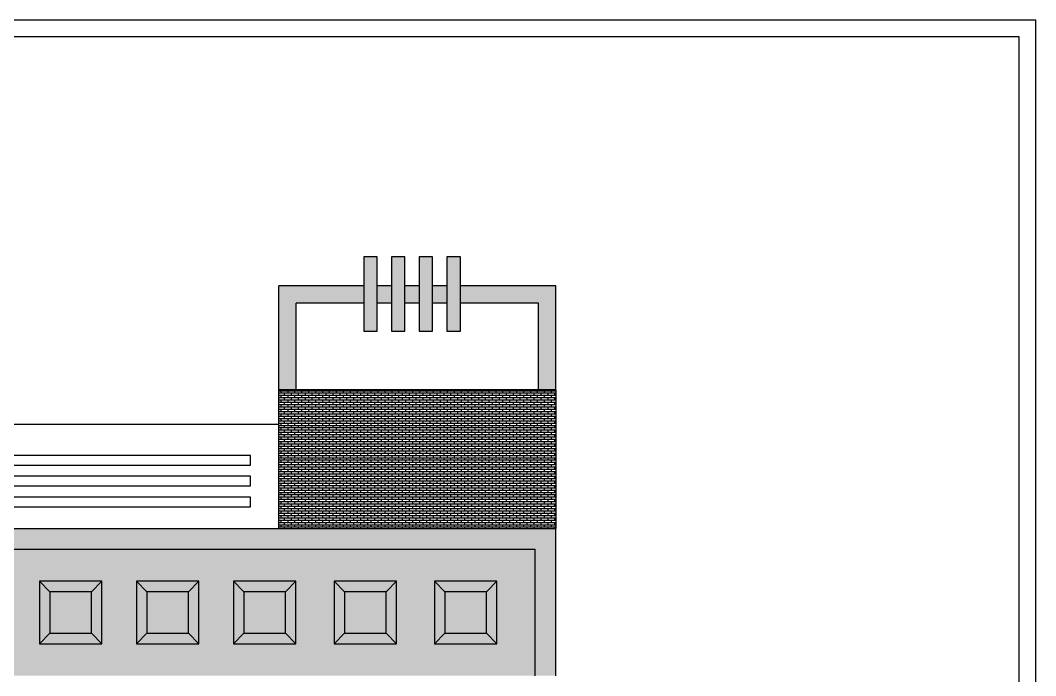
# Model space of a CAD drawing. Header units: inches. Extents: x -159432 to -126829, y -44881 to -40109.
# Drawn here: x -155504.1 to -155211.1, y -41788.6 to -41599.4 of the extents above; entities that cross this region are included whole.
import ezdxf

# ---------------------------------------------------------------- set-up
doc = ezdxf.new("R2010")
doc.units = ezdxf.units.IN
doc.header["$LTSCALE"] = 10
doc.header["$MEASUREMENT"] = 0
doc.layers.get('0').update_dxf_attribs({"color": 140, "lineweight": 25})
for name, color, linetype, lineweight in [('BADHON WIN-1', 10, 'Continuous', 35), ('ELEVATION', 153, 'Continuous', 25), ('H', 8, 'Continuous', 15), ('h2', 165, 'Continuous', 30), ('line', 134, 'Continuous', 30), ('wall', 7, 'Continuous', 25)]:
    doc.layers.add(name, color=color, linetype=linetype, lineweight=lineweight)
doc.layers.add('WAL', color=7, linetype='Continuous')

msp = doc.modelspace()

# ---------------------------------------------------------------- hatches: boundary and pattern name
at = {"ltscale": 2, "true_color": 0xff6461}
h = msp.add_hatch(color=11, dxfattribs=at)
h.set_gradient(color1=(162, 54, 32), color2=(214, 74, 46), one_color=1, tint=0.51)
h.paths.add_polyline_path([(-155483.55843, -41764.34492), (-155495.55843, -41764.34492), (-155495.55843, -41776.34492), (-155483.55843, -41776.34492)])
h = msp.add_hatch(color=11, dxfattribs=at)
h.set_gradient(color1=(162, 54, 32), color2=(214, 74, 46), one_color=1, tint=0.51)
h.paths.add_polyline_path([(-155455.55843, -41764.34492), (-155467.55843, -41764.34492), (-155467.55843, -41776.34492), (-155455.55843, -41776.34492)])
h = msp.add_hatch(color=11, dxfattribs=at)
h.set_gradient(color1=(162, 54, 32), color2=(214, 74, 46), one_color=1, tint=0.51)
h.paths.add_polyline_path([(-155427.55843, -41764.34492), (-155439.55843, -41764.34492), (-155439.55843, -41776.34492), (-155427.55843, -41776.34492)])
h = msp.add_hatch(color=11, dxfattribs=at)
h.set_gradient(color1=(162, 54, 32), color2=(214, 74, 46), one_color=1, tint=0.51)
h.paths.add_polyline_path([(-155398.55843, -41764.34492), (-155410.55843, -41764.34492), (-155410.55843, -41776.34492), (-155398.55843, -41776.34492)])
h = msp.add_hatch(color=11, dxfattribs=at)
h.set_gradient(color1=(162, 54, 32), color2=(214, 74, 46), one_color=1, tint=0.51)
h.paths.add_polyline_path([(-155369.55843, -41764.34492), (-155381.55843, -41764.34492), (-155381.55843, -41776.34492), (-155369.55843, -41776.34492)])
at = {"layer": 'BADHON WIN-1', "lineweight": 15, "true_color": 0x304bab}
h = msp.add_hatch(color=175, dxfattribs=at)
h.paths.add_polyline_path([(-155377.11128, -41667.715), (-155380.9993, -41667.715), (-155380.9993, -41689.14414), (-155377.11128, -41689.14414)])
h.paths.add_polyline_path([(-155385.11128, -41667.715), (-155388.9993, -41667.715), (-155388.9993, -41689.14414), (-155385.11128, -41689.14414)])
h.paths.add_polyline_path([(-155393.11128, -41667.715), (-155396.9993, -41667.715), (-155396.9993, -41689.14414), (-155393.11128, -41689.14414)])
h.paths.add_polyline_path([(-155401.11128, -41667.715), (-155404.9993, -41667.715), (-155404.9993, -41689.14414), (-155401.11128, -41689.14414)])
at = {"layer": 'ELEVATION'}
h = msp.add_hatch(color=256, dxfattribs=at)
h.paths.add_polyline_path([(-155396.9993, -41676.10006), (-155401.11128, -41676.10006), (-155401.11128, -41681.10006), (-155396.9993, -41681.10006)])
h.paths.add_polyline_path([(-155388.9993, -41676.10006), (-155393.11128, -41676.10006), (-155393.11128, -41681.10006), (-155388.9993, -41681.10006)])
h.paths.add_polyline_path([(-155380.9993, -41676.10006), (-155385.11128, -41676.10006), (-155385.11128, -41681.10006), (-155380.9993, -41681.10006)])
at = {"layer": 'H', "lineweight": 13}
h = msp.add_hatch(color=3, dxfattribs=at)
h.paths.add_polyline_path([(-155498.55843, -41761.34492), (-155495.55843, -41764.34492), (-155483.55843, -41764.34492), (-155480.55843, -41761.34492)])
h.paths.add_polyline_path([(-155495.55843, -41776.34492), (-155498.55843, -41779.34492), (-155480.55843, -41779.34492), (-155483.55843, -41776.34492)])
h.paths.add_polyline_path([(-155480.55843, -41761.34492), (-155483.55843, -41764.34492), (-155483.55843, -41776.34492), (-155480.55843, -41779.34492)])
h.paths.add_polyline_path([(-155498.55843, -41779.34492), (-155495.55843, -41776.34492), (-155495.55843, -41764.34492), (-155498.55843, -41761.34492)])
h = msp.add_hatch(color=3, dxfattribs=at)
h.paths.add_polyline_path([(-155470.55843, -41761.34492), (-155467.55843, -41764.34492), (-155455.55843, -41764.34492), (-155452.55843, -41761.34492)])
h.paths.add_polyline_path([(-155467.55843, -41776.34492), (-155470.55843, -41779.34492), (-155452.55843, -41779.34492), (-155455.55843, -41776.34492)])
h.paths.add_polyline_path([(-155452.55843, -41761.34492), (-155455.55843, -41764.34492), (-155455.55843, -41776.34492), (-155452.55843, -41779.34492)])
h.paths.add_polyline_path([(-155470.55843, -41779.34492), (-155467.55843, -41776.34492), (-155467.55843, -41764.34492), (-155470.55843, -41761.34492)])
h = msp.add_hatch(color=3, dxfattribs=at)
h.paths.add_polyline_path([(-155442.55843, -41761.34492), (-155439.55843, -41764.34492), (-155427.55843, -41764.34492), (-155424.55843, -41761.34492)])
h.paths.add_polyline_path([(-155439.55843, -41776.34492), (-155442.55843, -41779.34492), (-155424.55843, -41779.34492), (-155427.55843, -41776.34492)])
h.paths.add_polyline_path([(-155424.55843, -41761.34492), (-155427.55843, -41764.34492), (-155427.55843, -41776.34492), (-155424.55843, -41779.34492)])
h.paths.add_polyline_path([(-155442.55843, -41779.34492), (-155439.55843, -41776.34492), (-155439.55843, -41764.34492), (-155442.55843, -41761.34492)])
h = msp.add_hatch(color=3, dxfattribs=at)
h.paths.add_polyline_path([(-155413.55843, -41761.34492), (-155410.55843, -41764.34492), (-155398.55843, -41764.34492), (-155395.55843, -41761.34492)])
h.paths.add_polyline_path([(-155410.55843, -41776.34492), (-155413.55843, -41779.34492), (-155395.55843, -41779.34492), (-155398.55843, -41776.34492)])
h.paths.add_polyline_path([(-155395.55843, -41761.34492), (-155398.55843, -41764.34492), (-155398.55843, -41776.34492), (-155395.55843, -41779.34492)])
h.paths.add_polyline_path([(-155413.55843, -41779.34492), (-155410.55843, -41776.34492), (-155410.55843, -41764.34492), (-155413.55843, -41761.34492)])
h = msp.add_hatch(color=3, dxfattribs=at)
h.paths.add_polyline_path([(-155384.55843, -41761.34492), (-155381.55843, -41764.34492), (-155369.55843, -41764.34492), (-155366.55843, -41761.34492)])
h.paths.add_polyline_path([(-155381.55843, -41776.34492), (-155384.55843, -41779.34492), (-155366.55843, -41779.34492), (-155369.55843, -41776.34492)])
h.paths.add_polyline_path([(-155366.55843, -41761.34492), (-155369.55843, -41764.34492), (-155369.55843, -41776.34492), (-155366.55843, -41779.34492)])
h.paths.add_polyline_path([(-155384.55843, -41779.34492), (-155381.55843, -41776.34492), (-155381.55843, -41764.34492), (-155384.55843, -41761.34492)])
at = {"layer": 'h2'}
h = msp.add_hatch(dxfattribs=at)
h.set_pattern_fill('AR-BRSTD', color=3, scale=0.25, angle=360, style=0)
h.set_pattern_definition([(360, (-2694.8252, -737.88014), (2e-15, 0.66675), []), (90, (-2694.8252, -737.8801), (-1, 0.66675), [0.66675, -0.66675])])
h.paths.add_polyline_path([(-155429.51596, -41706.10006), (-155429.51596, -41746.10017), (-155349.55845, -41746.10018), (-155349.54661, -41706.10006), (-155354.54661, -41706.10006)])
at = {"layer": 'WAL'}
h = msp.add_hatch(color=256, dxfattribs=at)
h.set_gradient(color1=(0, 0, 255), color2=(41, 41, 255), one_color=1, tint=0.58)
h.paths.add_polyline_path([(-155349.55843, -41746.10018), (-155824.55842, -41746.10008), (-155824.55842, -41752.10008), (-155824.55844, -41788.58976), (-155818.55844, -41788.58976), (-155818.55842, -41752.10008), (-155355.55843, -41752.10018), (-155355.55844, -41788.58976), (-155349.55844, -41788.58976)])
h = msp.add_hatch(color=6, dxfattribs=at)
h.paths.add_polyline_path([(-155538.55843, -41761.34492), (-155538.55843, -41770.34492), (-155527.55843, -41770.34492), (-155527.55843, -41761.34492), (-155509.55843, -41761.34492), (-155509.55843, -41770.34492), (-155498.55843, -41770.34492), (-155498.55843, -41761.34492), (-155480.55843, -41761.34492), (-155480.55843, -41770.34492), (-155470.55843, -41770.34492), (-155470.55843, -41761.34492), (-155452.55843, -41761.34492), (-155452.55843, -41770.34492), (-155442.55843, -41770.34492), (-155442.55843, -41761.34492), (-155424.55843, -41761.34492), (-155424.55843, -41770.34492), (-155413.55843, -41770.34492), (-155413.55843, -41761.34492), (-155395.55843, -41761.34492), (-155395.55843, -41770.34492), (-155384.55843, -41770.34492), (-155384.55843, -41761.34492), (-155366.55843, -41761.34492), (-155366.55843, -41770.34492), (-155355.55844, -41770.34492), (-155355.55843, -41752.10018), (-155818.55842, -41752.10008), (-155818.55843, -41770.34492), (-155808.55843, -41770.34492), (-155808.55843, -41761.34492), (-155790.55843, -41761.34492), (-155790.55843, -41770.34492), (-155780.55843, -41770.34492), (-155780.55843, -41761.34492), (-155762.55843, -41761.34492), (-155762.55843, -41770.34492), (-155752.55843, -41770.34492), (-155752.55843, -41761.34492), (-155734.55843, -41761.34492), (-155734.55843, -41770.34492), (-155724.55843, -41770.34492), (-155724.55843, -41761.34492), (-155706.55843, -41761.34492), (-155706.55843, -41770.34492), (-155696.55843, -41770.34492), (-155696.55843, -41761.34492), (-155678.55843, -41761.34492), (-155678.55843, -41770.34492), (-155668.55843, -41770.34492), (-155668.55843, -41761.34492), (-155650.55843, -41761.34492), (-155650.55843, -41770.34492), (-155640.55843, -41770.34492), (-155640.55843, -41761.34492), (-155622.55843, -41761.34492), (-155622.55843, -41770.34492), (-155612.55843, -41770.34492), (-155612.55843, -41761.34492), (-155594.55843, -41761.34492), (-155594.55843, -41770.34492), (-155584.55843, -41770.34492), (-155584.55843, -41761.34492), (-155566.55843, -41761.34492), (-155566.55843, -41770.34492), (-155556.55843, -41770.34492), (-155556.55843, -41761.34492)])
h.paths.add_polyline_path([(-155538.55843, -41779.34492), (-155556.55843, -41779.34492), (-155556.55843, -41770.34492), (-155566.55843, -41770.34492), (-155566.55843, -41779.34492), (-155584.55843, -41779.34492), (-155584.55843, -41770.34492), (-155594.55843, -41770.34492), (-155594.55843, -41779.34492), (-155612.55843, -41779.34492), (-155612.55843, -41770.34492), (-155622.55843, -41770.34492), (-155622.55843, -41779.34492), (-155640.55843, -41779.34492), (-155640.55843, -41770.34492), (-155650.55843, -41770.34492), (-155650.55843, -41779.34492), (-155668.55843, -41779.34492), (-155668.55843, -41770.34492), (-155678.55843, -41770.34492), (-155678.55843, -41779.34492), (-155696.55843, -41779.34492), (-155696.55843, -41770.34492), (-155706.55843, -41770.34492), (-155706.55843, -41779.34492), (-155724.55843, -41779.34492), (-155724.55843, -41770.34492), (-155734.55843, -41770.34492), (-155734.55843, -41779.34492), (-155752.55843, -41779.34492), (-155752.55843, -41770.34492), (-155762.55843, -41770.34492), (-155762.55843, -41779.34492), (-155780.55843, -41779.34492), (-155780.55843, -41770.34492), (-155790.55843, -41770.34492), (-155790.55843, -41779.34492), (-155808.55843, -41779.34492), (-155808.55843, -41770.34492), (-155818.55843, -41770.34492), (-155818.55844, -41788.58976), (-155761.55844, -41788.58976), (-155693.55844, -41788.58976), (-155521.55844, -41788.58976), (-155492.55844, -41788.58976), (-155480.55844, -41788.58976), (-155412.55844, -41788.58976), (-155355.55844, -41788.58976), (-155355.55844, -41770.34492), (-155366.55843, -41770.34492), (-155366.55843, -41779.34492), (-155384.55843, -41779.34492), (-155384.55843, -41770.34492), (-155395.55843, -41770.34492), (-155395.55843, -41779.34492), (-155413.55843, -41779.34492), (-155413.55843, -41770.34492), (-155424.55843, -41770.34492), (-155424.55843, -41779.34492), (-155442.55843, -41779.34492), (-155442.55843, -41770.34492), (-155452.55843, -41770.34492), (-155452.55843, -41779.34492), (-155470.55843, -41779.34492), (-155470.55843, -41770.34492), (-155480.55843, -41770.34492), (-155480.55843, -41779.34492), (-155498.55843, -41779.34492), (-155498.55843, -41770.34492), (-155509.55843, -41770.34492), (-155509.55843, -41779.34492), (-155527.55843, -41779.34492), (-155527.55843, -41770.34492), (-155538.55843, -41770.34492)])
at = {"layer": 'wall', "lineweight": 15, "true_color": 0x535958}
for points in [[(-155429.51596, -41676.10006), (-155429.51596, -41706.10006), (-155424.51596, -41706.10006), (-155424.51596, -41681.10006), (-155404.9993, -41681.10006), (-155404.9993, -41676.10006)], [(-155354.54661, -41681.10006), (-155354.54661, -41706.10006), (-155349.54661, -41706.10006), (-155349.54661, -41676.10006), (-155377.11128, -41676.10006), (-155377.11128, -41681.10006)]]:
    msp.add_hatch(color=251, dxfattribs=at).paths.add_polyline_path(points)

# ---------------------------------------------------------------- linework, layer by layer
at = {"layer": 'ELEVATION'}
for p, q in [((-155404.9993, -41676.10006), (-155429.51596, -41676.10006)), ((-155429.51596, -41706.10006), (-155429.51596, -41676.10006)), ((-155396.9993, -41676.10006), (-155401.11128, -41676.10006)), ((-155388.9993, -41676.10006), (-155393.11128, -41676.10006)), ((-155380.9993, -41676.10006), (-155385.11128, -41676.10006)), ((-155349.54661, -41676.10006), (-155377.11128, -41676.10006)), ((-155349.54661, -41706.10006), (-155349.54661, -41676.10006)), ((-155404.9993, -41681.10006), (-155424.51596, -41681.10006)), ((-155424.51596, -41706.10006), (-155424.51596, -41681.10006)), ((-155396.9993, -41681.10006), (-155401.11128, -41681.10006)), ((-155388.9993, -41681.10006), (-155393.11128, -41681.10006)), ((-155380.9993, -41681.10006), (-155385.11128, -41681.10006)), ((-155354.54661, -41681.10006), (-155377.11128, -41681.10006)), ((-155354.54661, -41706.10006), (-155354.54661, -41681.10006)), ((-155349.54661, -41706.10006), (-155429.51596, -41706.10006)), ((-155429.51596, -41746.10017), (-155429.51596, -41706.10006)), ((-155349.54661, -41706.10006), (-155354.54661, -41706.10006)), ((-155349.54661, -41706.10006), (-155349.55845, -41746.10018)), ((-155429.51596, -41716.10009), (-155750.3163, -41716.10008)), ((-155824.55842, -41746.10008), (-155349.55845, -41746.10018)), ((-155349.55844, -41788.58976), (-155349.55843, -41746.10018)), ((-155818.55842, -41752.10008), (-155355.55843, -41752.10018)), ((-155355.55844, -41788.58976), (-155355.55843, -41752.10018)), ((-155498.55843, -41761.34492), (-155495.55843, -41764.34492)), ((-155480.55843, -41761.34492), (-155483.55843, -41764.34492)), ((-155470.55843, -41761.34492), (-155467.55843, -41764.34492)), ((-155452.55843, -41761.34492), (-155455.55843, -41764.34492)), ((-155442.55843, -41761.34492), (-155439.55843, -41764.34492)), ((-155424.55843, -41761.34492), (-155427.55843, -41764.34492)), ((-155413.55843, -41761.34492), (-155410.55843, -41764.34492)), ((-155395.55843, -41761.34492), (-155398.55843, -41764.34492)), ((-155384.55843, -41761.34492), (-155381.55843, -41764.34492)), ((-155366.55843, -41761.34492), (-155369.55843, -41764.34492)), ((-155495.55843, -41776.34492), (-155498.55843, -41779.34492)), ((-155483.55843, -41776.34492), (-155480.55843, -41779.34492)), ((-155467.55843, -41776.34492), (-155470.55843, -41779.34492)), ((-155455.55843, -41776.34492), (-155452.55843, -41779.34492)), ((-155439.55843, -41776.34492), (-155442.55843, -41779.34492)), ((-155427.55843, -41776.34492), (-155424.55843, -41779.34492)), ((-155410.55843, -41776.34492), (-155413.55843, -41779.34492)), ((-155398.55843, -41776.34492), (-155395.55843, -41779.34492)), ((-155381.55843, -41776.34492), (-155384.55843, -41779.34492)), ((-155369.55843, -41776.34492), (-155366.55843, -41779.34492))]:
    msp.add_line(p, q, dxfattribs=at)
for points in [[(-155401.11128, -41667.715), (-155404.9993, -41667.715), (-155404.9993, -41689.14414), (-155401.11128, -41689.14414)], [(-155393.11128, -41667.715), (-155396.9993, -41667.715), (-155396.9993, -41689.14414), (-155393.11128, -41689.14414)], [(-155385.11128, -41667.715), (-155388.9993, -41667.715), (-155388.9993, -41689.14414), (-155385.11128, -41689.14414)], [(-155377.11128, -41667.715), (-155380.9993, -41667.715), (-155380.9993, -41689.14414), (-155377.11128, -41689.14414)], [(-155437.68342, -41725.05128), (-155742.59, -41725.05128), (-155742.59, -41727.82584), (-155437.68342, -41727.82584)], [(-155437.68342, -41731.05128), (-155742.59, -41731.05128), (-155742.59, -41733.82584), (-155437.68342, -41733.82584)], [(-155437.68342, -41737.05128), (-155742.59, -41737.05128), (-155742.59, -41739.82584), (-155437.68342, -41739.82584)], [(-155498.55843, -41779.34492), (-155480.55843, -41779.34492), (-155480.55843, -41761.34492), (-155498.55843, -41761.34492)], [(-155470.55843, -41779.34492), (-155452.55843, -41779.34492), (-155452.55843, -41761.34492), (-155470.55843, -41761.34492)], [(-155442.55843, -41779.34492), (-155424.55843, -41779.34492), (-155424.55843, -41761.34492), (-155442.55843, -41761.34492)], [(-155413.55843, -41779.34492), (-155395.55843, -41779.34492), (-155395.55843, -41761.34492), (-155413.55843, -41761.34492)], [(-155384.55843, -41779.34492), (-155366.55843, -41779.34492), (-155366.55843, -41761.34492), (-155384.55843, -41761.34492)], [(-155495.55843, -41776.34492), (-155483.55843, -41776.34492), (-155483.55843, -41764.34492), (-155495.55843, -41764.34492)], [(-155467.55843, -41776.34492), (-155455.55843, -41776.34492), (-155455.55843, -41764.34492), (-155467.55843, -41764.34492)], [(-155439.55843, -41776.34492), (-155427.55843, -41776.34492), (-155427.55843, -41764.34492), (-155439.55843, -41764.34492)], [(-155410.55843, -41776.34492), (-155398.55843, -41776.34492), (-155398.55843, -41764.34492), (-155410.55843, -41764.34492)], [(-155381.55843, -41776.34492), (-155369.55843, -41776.34492), (-155369.55843, -41764.34492), (-155381.55843, -41764.34492)]]:
    msp.add_lwpolyline(points, close=True, dxfattribs=at)
at = {"layer": 'line'}
msp.add_lwpolyline([(-155936.68446, -41599.44139), (-155936.68446, -42690.29959), (-155211.1448, -42690.29959), (-155211.1448, -41599.44139)], close=True, dxfattribs=at)
msp.add_lwpolyline([(-155215.91446, -42620.12898), (-155215.91446, -41604.21105), (-155931.9148, -41604.21105), (-155931.9148, -42620.12898)], dxfattribs=at)

doc.saveas('drawing.dxf')
